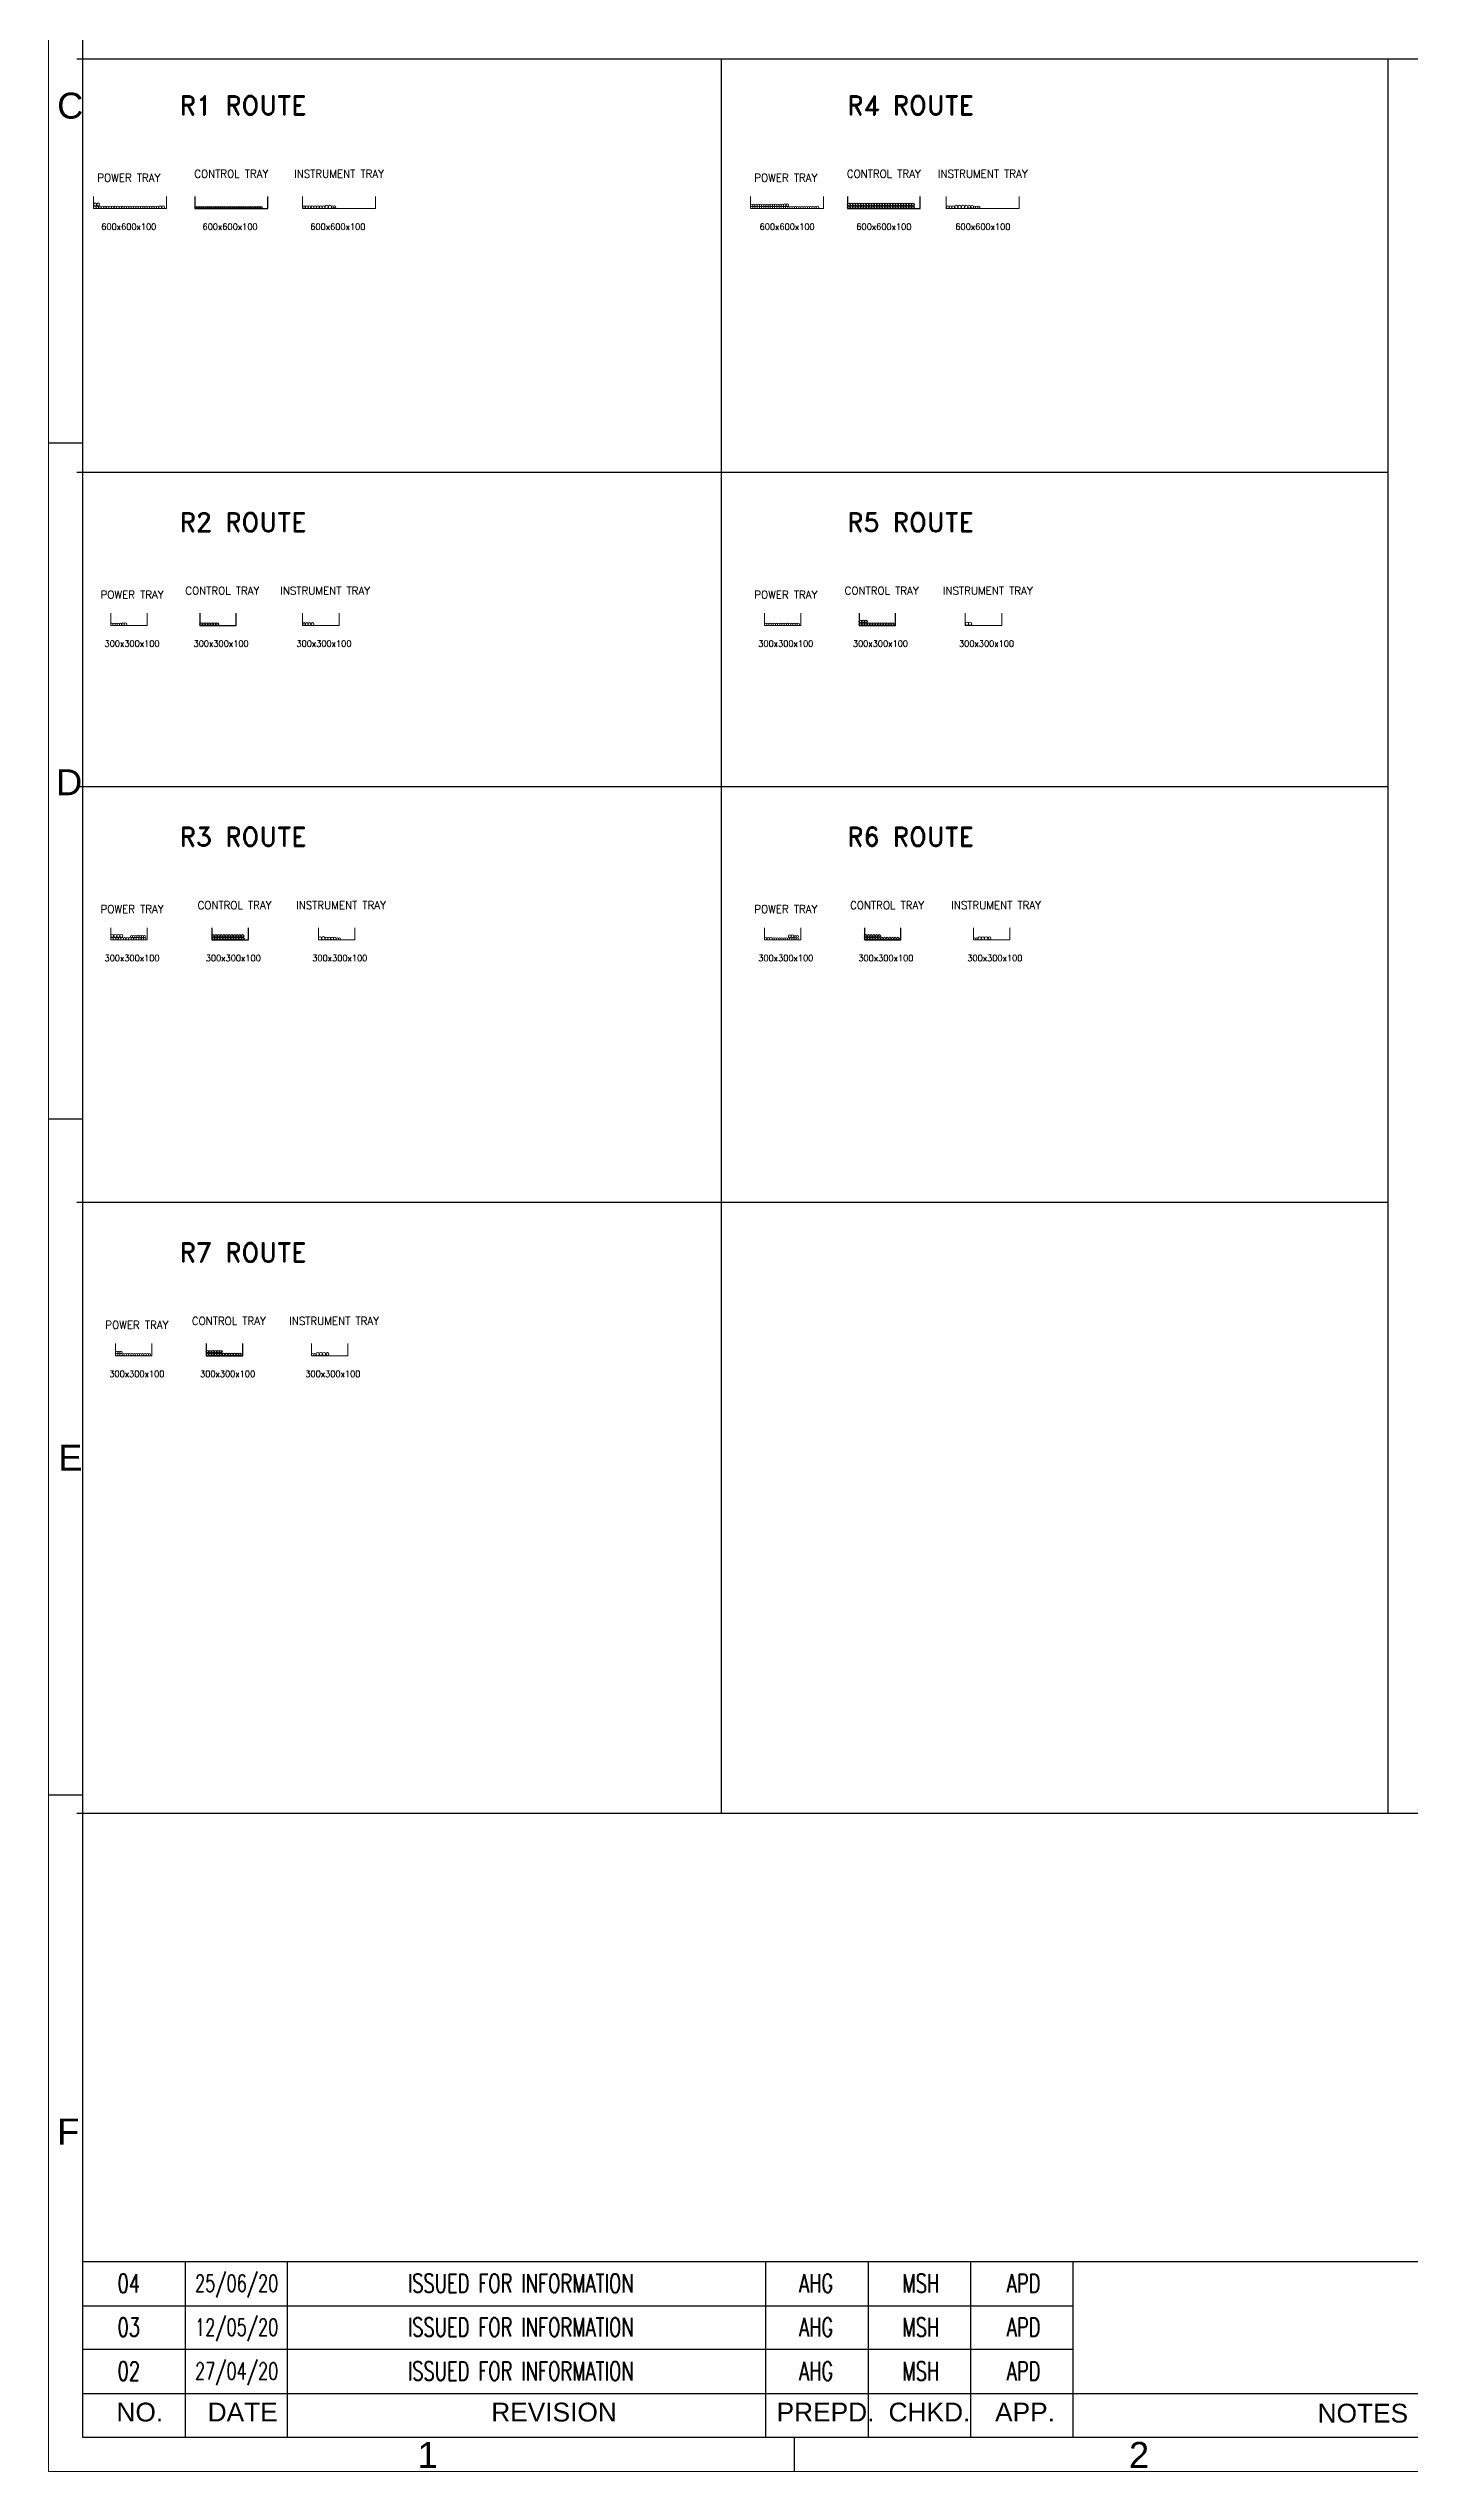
# Model space of a CAD drawing. Header units: inches. Extents: x 8618018 to 8935006, y 2431589 to 2567223.
# Drawn here: x 8793189 to 8826785, y 2431589 to 2491420 of the extents above; entities that cross this region are included whole.
import ezdxf
from ezdxf.enums import TextEntityAlignment as Align

# ---------------------------------------------------------------- set-up
doc = ezdxf.new("R2010")
doc.units = ezdxf.units.IN
doc.header["$MEASUREMENT"] = 0
for name, color, linetype in [('AC Text', 7, 'Continuous'), ('BOM', 252, 'Continuous'), ('CCT', 4, 'Continuous'), ('DRG', 252, 'Continuous')]:
    doc.layers.add(name, color=color, linetype=linetype)
for name, color, linetype, lineweight in [('DIM', 252, 'Continuous', 13), ('ICT', 6, 'Continuous', 13), ('PCT', 2, 'Continuous', 15)]:
    doc.layers.add(name, color=color, linetype=linetype, lineweight=lineweight)
doc.styles.add('r-30', font='romans.shx')
doc.styles.add('ROMANS', font='ROMANS.shx', dxfattribs={"width": 0.8})
doc.styles.get("Standard").update_dxf_attribs({"font": 'arial.ttf'})
doc.styles.add('TIT', font='romand.shx')

# ---------------------------------------------------------------- blocks, each defined once
blk = doc.blocks.new('A1')
at = {"layer": 'BOM', "color": 7}
for p, q in [((5.01, 4.98), (5.01, 588.92)), ((490.78, 30.69), (5.01, 30.69))]:
    blk.add_line(p, q, dxfattribs=at)
at = {"layer": 'DIM', "color": 7}
for p, q in [((0, 594), (0, 0)), ((0, 0), (841, 0))]:
    blk.add_line(p, q, dxfattribs=at)
at = {"layer": 'DRG', "color": 7}
for p, q in [((5.01, 297), (0, 297)), ((5.01, 198), (0, 198)), ((5.01, 99), (0, 99)), ((20.01, 30.69), (20.01, 4.98)), ((35.01, 4.98), (35.01, 30.69)), ((105.01, 4.98), (105.01, 30.69)), ((120.01, 4.98), (120.01, 30.69)), ((135.01, 4.98), (135.01, 30.69)), ((150.01, 4.98), (150.01, 30.69)), ((5.01, 24.26), (150.01, 24.26)), ((150.01, 17.84), (5.01, 17.84)), ((5.01, 11.41), (339.79, 11.41)), ((836, 4.98), (5.01, 4.98)), ((109.13, 4.98), (109.13, -0.02))]:
    blk.add_line(p, q, dxfattribs=at)
at = {"color": 7, "style": 'ROMANS'}
for p in [(574.46, 35.06), (574.46, 25.99)]:
    blk.add_attdef('-', text='', height=3.2, dxfattribs=at).set_placement(p, align=Align.CENTER)
blk.add_attdef('REVNO.', (623.63, 25.56), '', height=3.2, dxfattribs=at)
at = {"layer": 'AC Text', "color": 7, "style": 'ROMANS'}
for tag, p in [('DRAWN____BY', (536.24, 17.62)), ('CHECKED_____BY', (574.6, 17.8)), ('APPROVED_____BY', (613.13, 17.62))]:
    blk.add_attdef(tag, p, '', height=2, dxfattribs=at)
at = {"layer": 'DRG', "color": 7}
for s, height, p in [('C', 3.8, (1.27, 344.52)), ('D', 3.8, (1.11, 245.44)), ('E', 3.8, (1.43, 146.54)), ('F', 3.8, (1.27, 47.86)), ('NO.', 2.754, (9.95, 7.31)), ('DATE', 2.754, (23.3, 7.31)), ('REVISION', 2.754, (64.81, 7.31)), ('PREPD.', 2.754, (106.58, 7.31)), ('CHKD.', 2.754, (122.97, 7.31)), ('APP.', 2.754, (138.56, 7.31)), ('NOTES', 2.754, (185.77, 7.15)), ('1', 3.8, (54.04, 0.51)), ('2', 3.8, (158.16, 0.51))]:
    blk.add_text(s, height=height, dxfattribs=at).set_placement(p)

msp = doc.modelspace()

# ---------------------------------------------------------------- linework, layer by layer
for p, q in [((8934161.6, 2491153.9, 34), (8793889.1, 2491153.9, 34)), ((8809797.2, 2491153.9, 34), (8809797.2, 2447834, 34)), ((8826245.4, 2491153.9, 34), (8826245.4, 2447834, 34)), ((8826245.4, 2480953.2), (8793889.1, 2480953.2)), ((8826245.4, 2473187.3, -34), (8793889.1, 2473187.3, -34)), ((8826245.4, 2462921.7, -34), (8793889.1, 2462921.7, -34)), ((8867534.3, 2447834, -68.1), (8793889.1, 2447834, -34))]:
    msp.add_line(p, q)
at = {"layer": 'CCT', "color": 4}
for points, elevation in [([(8796801.9, 2487766.8), (8796801.9, 2487466.8), (8798601.9, 2487466.8), (8798601.9, 2487766.8)], -34), ([(8812908.3, 2487766.8), (8812908.3, 2487466.8), (8814708.3, 2487466.8), (8814708.3, 2487766.8)], -34), ([(8796923.5, 2477473.3), (8796923.5, 2477173.3), (8797823.5, 2477173.3), (8797823.5, 2477473.3)], -34), ([(8813198.5, 2477473.3), (8813198.5, 2477173.3), (8814098.5, 2477173.3), (8814098.5, 2477473.3)], -34), ([(8797225.1, 2469707.4), (8797225.1, 2469407.4), (8798125.1, 2469407.4), (8798125.1, 2469707.4)], -34), ([(8813331.9, 2469707.4), (8813331.9, 2469407.4), (8814231.9, 2469407.4), (8814231.9, 2469707.4)], -68.1), ([(8797084.6, 2459441.8), (8797084.6, 2459141.8), (8797984.6, 2459141.8), (8797984.6, 2459441.8)], -68.1)]:
    msp.add_lwpolyline(points, dxfattribs=dict(at, elevation=elevation))
for centre, radius in [((8796827.9, 2487492.7, -34), 25.9), ((8796879.8, 2487492.7, -34), 25.9), ((8796931.7, 2487492.7, -34), 25.9), ((8796983.6, 2487492.7, -34), 25.9), ((8797035.5, 2487492.7, -34), 25.9), ((8797087.4, 2487492.7, -34), 25.9), ((8797139.3, 2487492.7, -34), 25.9), ((8797191.2, 2487492.7, -34), 25.9), ((8797243.1, 2487492.7, -34), 25.9), ((8797295, 2487492.7, -34), 25.9), ((8797346.9, 2487492.7, -34), 25.9), ((8797398.8, 2487492.7, -34), 25.9), ((8797450.7, 2487492.7, -34), 25.9), ((8797502.6, 2487492.7, -34), 25.9), ((8797554.5, 2487492.7, -34), 25.9), ((8797606.4, 2487492.7, -34), 25.9), ((8797658.3, 2487493, -34), 25.9), ((8797710.2, 2487493, -34), 25.9), ((8797762.1, 2487493, -34), 25.9), ((8797814, 2487493, -34), 25.9), ((8797865.9, 2487493, -34), 25.9), ((8797917.8, 2487493, -34), 25.9), ((8797969.7, 2487493, -34), 25.9), ((8798021.6, 2487493, -34), 25.9), ((8798073.5, 2487493, -34), 25.9), ((8798125.4, 2487493, -34), 25.9), ((8798177.3, 2487493, -34), 25.9), ((8798229.2, 2487493, -34), 25.9), ((8798281.1, 2487493, -34), 25.9), ((8798333, 2487493, -34), 25.9), ((8798384.9, 2487493, -34), 25.9), ((8798436.8, 2487493, -34), 25.9), ((8797256.2, 2469506.4, -34), 33), ((8797258.1, 2469440.4, -34), 33), ((8797322.2, 2469506.4, -34), 33), ((8797324.1, 2469440.4, -34), 33), ((8797388.2, 2469506.4, -34), 33), ((8797390.1, 2469440.4, -34), 33), ((8797454.2, 2469506.4, -34), 33), ((8797456.1, 2469440.4, -34), 33), ((8797520.2, 2469506.4, -34), 33), ((8797522.1, 2469440.4, -34), 33), ((8797586.2, 2469506.4, -34), 33), ((8797588.1, 2469440.4, -34), 33), ((8797652.2, 2469506.4, -34), 33), ((8797654.1, 2469440.4, -34), 33), ((8797718.2, 2469506.4, -34), 33), ((8797720.1, 2469440.4, -34), 33), ((8797784.2, 2469506.4, -34), 33), ((8797786.1, 2469440.4, -34), 33), ((8797850.2, 2469506.4, -34), 33), ((8797852.1, 2469440.4, -34), 33), ((8797916.2, 2469506.4, -34), 33), ((8797918.1, 2469440.4, -34), 33), ((8797982.2, 2469506.4, -34), 33), ((8797984.1, 2469440.4, -34), 33), ((8813364.9, 2469506.4, -68.1), 33), ((8813364.9, 2469440.4, -68.1), 33), ((8813430.9, 2469506.4, -68.1), 33), ((8813430.9, 2469440.4, -68.1), 33), ((8813496.9, 2469506.4, -68.1), 33), ((8813496.9, 2469440.4, -68.1), 33), ((8813562.9, 2469506.4, -68.1), 33), ((8813562.9, 2469440.4, -68.1), 33), ((8813628.9, 2469506.4, -68.1), 33), ((8813628.9, 2469440.4, -68.1), 33), ((8813694.9, 2469506.4, -68.1), 33), ((8813694.9, 2469440.4, -68.1), 33), ((8813760.9, 2469440.4, -68.1), 33), ((8813826.9, 2469440.4, -68.1), 33), ((8813892.9, 2469440.4, -68.1), 33), ((8813958.9, 2469440.4, -68.1), 33), ((8814024.9, 2469440.4, -68.1), 33), ((8814090.9, 2469440.4, -68.1), 33), ((8814156.9, 2469440.4, -68.1), 33), ((8797117.6, 2459240.8, -68.1), 33), ((8797117.6, 2459174.8, -68.1), 33), ((8797183.6, 2459240.8, -68.1), 33), ((8797183.6, 2459174.8, -68.1), 33), ((8797249.6, 2459240.8, -68.1), 33), ((8797249.6, 2459174.8, -68.1), 33), ((8797315.6, 2459240.8, -68.1), 33), ((8797315.6, 2459174.8, -68.1), 33), ((8797381.6, 2459240.8, -68.1), 33), ((8797381.6, 2459174.8, -68.1), 33), ((8797447.6, 2459240.8, -68.1), 33), ((8797447.6, 2459174.8, -68.1), 33), ((8797513.6, 2459174.8, -68.1), 33), ((8797579.6, 2459174.8, -68.1), 33), ((8797645.6, 2459174.8, -68.1), 33), ((8797711.6, 2459174.8, -68.1), 33), ((8797777.6, 2459174.8, -68.1), 33), ((8797843.6, 2459174.8, -68.1), 33), ((8797909.6, 2459174.8, -68.1), 33)]:
    msp.add_circle(centre, radius, dxfattribs=at)
at = {"layer": 'CCT'}
for centre in [(8812941.3, 2487565.8, -34), (8812941.3, 2487499.8, -34), (8813007.3, 2487565.8, -34), (8813007.3, 2487499.8, -34), (8813073.3, 2487565.8, -34), (8813073.3, 2487499.8, -34), (8813139.3, 2487565.8, -34), (8813139.3, 2487499.8, -34), (8813205.3, 2487565.8, -34), (8813205.3, 2487499.8, -34), (8813271.3, 2487565.8, -34), (8813271.3, 2487499.8, -34), (8813337.3, 2487565.8, -34), (8813337.3, 2487499.8, -34), (8813403.3, 2487565.8, -34), (8813403.3, 2487499.8, -34), (8813469.3, 2487565.8, -34), (8813469.3, 2487499.8, -34), (8813535.3, 2487565.8, -34), (8813535.3, 2487499.8, -34), (8813601.3, 2487565.8, -34), (8813601.3, 2487499.8, -34), (8813667.3, 2487565.8, -34), (8813667.3, 2487499.8, -34), (8813733.3, 2487565.8, -34), (8813733.3, 2487499.8, -34), (8813799.3, 2487565.8, -34), (8813799.3, 2487499.8, -34), (8813865.3, 2487565.8, -34), (8813865.3, 2487499.8, -34), (8813931.3, 2487565.8, -34), (8813931.3, 2487499.8, -34), (8813997.3, 2487565.8, -34), (8813997.3, 2487499.8, -34), (8814063.3, 2487565.8, -34), (8814063.3, 2487499.8, -34), (8814129.3, 2487565.8, -34), (8814129.3, 2487499.8, -34), (8814195.3, 2487565.8, -34), (8814195.3, 2487499.8, -34), (8814261.3, 2487565.8, -34), (8814261.3, 2487499.8, -34), (8814327.3, 2487565.8, -34), (8814327.3, 2487499.8, -34), (8814393.3, 2487565.8, -34), (8814393.3, 2487499.8, -34), (8814459.3, 2487565.8, -34), (8814459.3, 2487499.8, -34), (8814525.3, 2487565.8, -34), (8814525.3, 2487499.8, -34), (8796956.5, 2477206.3, -34), (8797022.5, 2477206.3, -34), (8797088.5, 2477206.3, -34), (8797154.5, 2477206.3, -34), (8797220.5, 2477206.3, -34), (8797286.5, 2477206.3, -34), (8797352.5, 2477206.3, -34), (8813231.5, 2477272.3, -34), (8813231.5, 2477206.3, -34), (8813297.5, 2477272.3, -34), (8813297.5, 2477206.3, -34), (8813363.5, 2477272.3, -34), (8813363.5, 2477206.3, -34), (8813429.5, 2477206.3, -34), (8813495.5, 2477206.3, -34), (8813561.5, 2477206.3, -34), (8813627.5, 2477206.3, -34), (8813693.5, 2477206.3, -34), (8813759.5, 2477206.3, -34), (8813825.5, 2477206.3, -34), (8813891.5, 2477206.3, -34), (8813957.5, 2477206.3, -34), (8814023.5, 2477206.3, -34)]:
    msp.add_circle(centre, 33, dxfattribs=at)
at = {"layer": 'ICT', "color": 6}
for points, elevation in [([(8799462.3, 2487766.8), (8799462.3, 2487466.8), (8801262.3, 2487466.8), (8801262.3, 2487766.8)], -34), ([(8815351.4, 2487766.8), (8815351.4, 2487466.8), (8817151.4, 2487466.8), (8817151.4, 2487766.8)], -34), ([(8799462.3, 2477473.3), (8799462.3, 2477173.3), (8800362.3, 2477173.3), (8800362.3, 2477473.3)], -34), ([(8815818, 2477473.3), (8815818, 2477173.3), (8816718, 2477173.3), (8816718, 2477473.3)], -34), ([(8799853.8, 2469707.4), (8799853.8, 2469407.4), (8800753.8, 2469407.4), (8800753.8, 2469707.4)], -34), ([(8816023.1, 2469707.4), (8816023.1, 2469407.4), (8816923.1, 2469407.4), (8816923.1, 2469707.4)], -68.1), ([(8799682.5, 2459441.8), (8799682.5, 2459141.8), (8800582.5, 2459141.8), (8800582.5, 2459441.8)], -68.1)]:
    msp.add_lwpolyline(points, dxfattribs=dict(at, elevation=elevation))
at = {"layer": 'ICT'}
for centre, radius in [((8799496.8, 2487501.3, -34), 34.5), ((8799565.8, 2487501.3, -34), 34.5), ((8799634.8, 2487501.3, -34), 34.5), ((8799703.8, 2487501.3, -34), 34.5), ((8799772.8, 2487501.3, -34), 34.5), ((8799841.8, 2487501.3, -34), 34.5), ((8799910.8, 2487501.3, -34), 34.5), ((8799979.8, 2487501.3, -34), 34.5), ((8800054.8, 2487507.3, -34), 40.5), ((8800135.8, 2487507.3, -34), 40.5), ((8800203.3, 2487507.3, -34), 27), ((8800257.3, 2487507.3, -34), 27), ((8799894.3, 2469447.9, -34), 40.5), ((8799975.3, 2469449.7, -34), 40.5), ((8800050.3, 2469441.9, -34), 34.5), ((8800119.3, 2469441.9, -34), 34.5), ((8800188.3, 2469441.9, -34), 34.5), ((8800257.3, 2469441.9, -34), 34.5), ((8800318.8, 2469434.4, -34), 27), ((8800372.8, 2469434.4, -34), 27)]:
    msp.add_circle(centre, radius, dxfattribs=at)
at = {"layer": 'ICT', "color": 6}
for centre, radius in [((8815385.9, 2487501.3, -34), 34.5), ((8815454.9, 2487501.3, -34), 34.5), ((8815523.9, 2487501.3, -34), 34.5), ((8815598.9, 2487507.3, -34), 40.5), ((8815679.9, 2487507.3, -34), 40.5), ((8815760.9, 2487507.3, -34), 40.5), ((8815841.9, 2487507.3, -34), 40.5), ((8815916.9, 2487507.3, -34), 34.5), ((8815985.9, 2487507.3, -34), 34.5), ((8816047.4, 2487499.8, -34), 27), ((8816101.4, 2487499.8, -34), 27), ((8816155.4, 2487499.8, -34), 27), ((8799496.8, 2477207.8, -34), 34.5), ((8799565.8, 2477207.8, -34), 34.5), ((8799634.8, 2477207.8, -34), 34.5), ((8799703.8, 2477207.8, -34), 34.5), ((8815858.5, 2477213.8, -34), 40.5), ((8815939.5, 2477213.8, -34), 40.5), ((8816050.1, 2469434.4, -68.1), 27), ((8816104.1, 2469434.4, -68.1), 27), ((8816171.6, 2469447.9, -68.1), 40.5), ((8816252.6, 2469447.9, -68.1), 40.5), ((8816333.6, 2469447.9, -68.1), 40.5), ((8816414.6, 2469447.9, -68.1), 34.5), ((8799709.5, 2459168.8, -68.1), 27), ((8799763.5, 2459168.8, -68.1), 27), ((8799831, 2459182.3, -68.1), 40.5), ((8799912, 2459182.3, -68.1), 40.5), ((8799993, 2459182.3, -68.1), 40.5), ((8800074, 2459182.3, -68.1), 34.5)]:
    msp.add_circle(centre, radius, dxfattribs=at)
at = {"layer": 'PCT', "color": 2}
for points, elevation in [([(8794302.6, 2487766.8), (8794302.6, 2487466.8), (8796102.6, 2487466.8), (8796102.6, 2487766.8)], -34), ([(8810519.9, 2487766.8), (8810519.9, 2487466.8), (8812319.9, 2487466.8), (8812319.9, 2487766.8)], -34), ([(8794725.8, 2477473.3), (8794725.8, 2477173.3), (8795625.8, 2477173.3), (8795625.8, 2477473.3)], -34), ([(8810862.9, 2477473.3), (8810862.9, 2477173.3), (8811762.9, 2477173.3), (8811762.9, 2477473.3)], -34), ([(8794725.8, 2469707.4), (8794725.8, 2469407.4), (8795625.8, 2469407.4), (8795625.8, 2469707.4)], -34), ([(8810862.9, 2469707.4), (8810862.9, 2469407.4), (8811762.9, 2469407.4), (8811762.9, 2469707.4)], -68.1), ([(8794844.5, 2459441.8), (8794844.5, 2459141.8), (8795744.5, 2459141.8), (8795744.5, 2459441.8)], -68.1)]:
    msp.add_lwpolyline(points, dxfattribs=dict(at, elevation=elevation))
for centre, radius in [((8794340.1, 2487567.3, -34), 37.5), ((8794334.1, 2487498.3, -34), 31.5), ((8794397.1, 2487498.3, -34), 31.5), ((8794415.1, 2487567.3, -34), 37.5), ((8794460.1, 2487498.3, -34), 31.5), ((8794523.1, 2487498.3, -34), 31.5), ((8794586.1, 2487498.3, -34), 31.5), ((8794649.1, 2487498.3, -34), 31.5), ((8794712.1, 2487498.3, -34), 31.5), ((8794775.1, 2487498.3, -34), 31.5), ((8794838.1, 2487498.3, -34), 31.5), ((8794901.1, 2487498.3, -34), 31.5), ((8794964.1, 2487498.3, -34), 31.5), ((8795027.1, 2487498.3, -34), 31.5), ((8795087.1, 2487498.3, -34), 28.5), ((8795144.1, 2487498.3, -34), 28.5), ((8795201.1, 2487498.3, -34), 28.5), ((8795258.1, 2487498.3, -34), 28.5), ((8795315.1, 2487498.3, -34), 28.5), ((8795372.1, 2487498.3, -34), 28.5), ((8795429.1, 2487498.3, -34), 28.5), ((8795486.1, 2487498.3, -34), 28.5), ((8795543.1, 2487498.3, -34), 28.5), ((8795600.1, 2487498.3, -34), 28.5), ((8795657.1, 2487498.3, -34), 28.5), ((8795714.1, 2487498.3, -34), 28.5), ((8795771.1, 2487498.3, -34), 28.5), ((8795828.1, 2487498.3, -34), 28.5), ((8795885.1, 2487498.3, -34), 28.5), ((8795948.1, 2487501.3, -34), 34.5), ((8796017.1, 2487501.3, -34), 34.5), ((8810546.9, 2487547.8, -34), 27), ((8810546.9, 2487493.8, -34), 27), ((8810600.9, 2487547.8, -34), 27), ((8810600.9, 2487493.8, -34), 27), ((8810654.9, 2487547.8, -34), 27), ((8810654.9, 2487493.8, -34), 27), ((8810708.9, 2487547.8, -34), 27), ((8810708.9, 2487493.8, -34), 27), ((8810762.9, 2487547.8, -34), 27), ((8810762.9, 2487493.8, -34), 27), ((8810816.9, 2487547.8, -34), 27), ((8810816.9, 2487493.8, -34), 27), ((8810870.9, 2487547.8, -34), 27), ((8810870.9, 2487493.8, -34), 27), ((8810924.9, 2487547.8, -34), 27), ((8810924.9, 2487493.8, -34), 27), ((8810978.9, 2487547.8, -34), 27), ((8810978.9, 2487493.8, -34), 27), ((8811032.9, 2487547.8, -34), 27), ((8811032.9, 2487493.8, -34), 27), ((8811086.9, 2487547.8, -34), 27), ((8811086.9, 2487493.8, -34), 27), ((8811140.9, 2487547.8, -34), 27), ((8811140.9, 2487493.8, -34), 27), ((8811194.9, 2487547.8, -34), 27), ((8811194.9, 2487493.8, -34), 27), ((8811248.9, 2487547.8, -34), 27), ((8811248.9, 2487493.8, -34), 27), ((8811302.9, 2487547.8, -34), 27), ((8811302.9, 2487493.8, -34), 27), ((8811356.9, 2487493.8, -34), 27), ((8811361.7, 2487552.6, -34), 31.5), ((8811410.9, 2487493.8, -34), 27), ((8811424.7, 2487552.6, -34), 31.5), ((8811464.9, 2487493.8, -34), 27), ((8811518.9, 2487493.8, -34), 27), ((8811572.9, 2487493.8, -34), 27), ((8811626.9, 2487493.8, -34), 27), ((8811680.9, 2487493.8, -34), 27), ((8811734.9, 2487493.8, -34), 27), ((8811788.9, 2487493.8, -34), 27), ((8811842.9, 2487493.8, -34), 27), ((8811896.9, 2487493.8, -34), 27), ((8811950.9, 2487493.8, -34), 27), ((8812004.9, 2487493.8, -34), 27), ((8812058.9, 2487493.8, -34), 27), ((8812112.9, 2487493.8, -34), 27), ((8812171.4, 2487498.3, -34), 31.5), ((8794757.1, 2469438.9, -34), 31.5), ((8794763.3, 2469507.9, -34), 37.5), ((8794820.1, 2469438.9, -34), 31.5), ((8794838.3, 2469507.9, -34), 37.5), ((8794883.1, 2469438.9, -34), 31.5), ((8794913.3, 2469507.9, -34), 37.5), ((8794946.1, 2469438.9, -34), 31.5), ((8794988.3, 2469507.9, -34), 37.5), ((8795009.1, 2469438.9, -34), 31.5), ((8795072.1, 2469438.9, -34), 31.5), ((8795135.1, 2469438.9, -34), 31.5), ((8795198.1, 2469438.9, -34), 31.5), ((8795238.6, 2469492.9, -34), 27), ((8795261.1, 2469438.9, -34), 31.5), ((8795292.6, 2469492.9, -34), 27), ((8795324.1, 2469438.9, -34), 31.5), ((8795346.6, 2469492.9, -34), 27), ((8795387.1, 2469438.9, -34), 31.5), ((8795401.3, 2469497, -34), 27), ((8795450.1, 2469438.9, -34), 31.5), ((8795455.3, 2469497, -34), 27), ((8795508.6, 2469492.9, -34), 27), ((8795508.6, 2469438.9, -34), 27), ((8795562.6, 2469492.9, -34), 27), ((8795562.6, 2469438.9, -34), 27), ((8810894.4, 2469438.9, -68.1), 31.5), ((8810957.4, 2469438.9, -68.1), 31.5), ((8811020.4, 2469438.9, -68.1), 31.5), ((8811078.9, 2469434.4, -68.1), 27), ((8811132.9, 2469434.4, -68.1), 27), ((8811186.9, 2469434.4, -68.1), 27), ((8811240.9, 2469434.4, -68.1), 27), ((8811294.9, 2469434.4, -68.1), 27), ((8811348.9, 2469434.4, -68.1), 27), ((8811402.9, 2469434.4, -68.1), 27), ((8811456.9, 2469434.4, -68.1), 27), ((8811486.2, 2469500.3, -68.1), 34.5), ((8811510.9, 2469434.4, -68.1), 27), ((8811555.2, 2469500.3, -68.1), 34.5), ((8811564.9, 2469434.4, -68.1), 27), ((8811618.9, 2469488.4, -68.1), 27), ((8811618.9, 2469434.4, -68.1), 27), ((8811672.9, 2469488.4, -68.1), 27), ((8811672.9, 2469434.4, -68.1), 27)]:
    msp.add_circle(centre, radius, dxfattribs=at)
at = {"layer": 'PCT'}
for centre, radius in [((8794752.8, 2477200.3, -34), 27), ((8794806.8, 2477200.3, -34), 27), ((8794860.8, 2477200.3, -34), 27), ((8794914.8, 2477200.3, -34), 27), ((8794968.8, 2477200.3, -34), 27), ((8795027.3, 2477204.8, -34), 31.5), ((8795090.3, 2477204.8, -34), 31.5), ((8810889.9, 2477200.3, -34), 27), ((8810943.9, 2477200.3, -34), 27), ((8810997.9, 2477200.3, -34), 27), ((8811051.9, 2477200.3, -34), 27), ((8811105.9, 2477200.3, -34), 27), ((8811159.9, 2477200.3, -34), 27), ((8811213.9, 2477200.3, -34), 27), ((8811267.9, 2477200.3, -34), 27), ((8811321.9, 2477200.3, -34), 27), ((8811375.9, 2477200.3, -34), 27), ((8811429.9, 2477200.3, -34), 27), ((8811483.9, 2477200.3, -34), 27), ((8811537.9, 2477200.3, -34), 27), ((8811591.9, 2477200.3, -34), 27), ((8811645.9, 2477200.3, -34), 27), ((8811699.9, 2477200.3, -34), 27), ((8794871.5, 2459222.8, -68.1), 27), ((8794871.5, 2459168.8, -68.1), 27), ((8794925.5, 2459222.8, -68.1), 27), ((8794925.5, 2459168.8, -68.1), 27), ((8794979.5, 2459222.8, -68.1), 27), ((8794979.5, 2459168.8, -68.1), 27), ((8795033.5, 2459168.8, -68.1), 27), ((8795087.5, 2459168.8, -68.1), 27), ((8795141.5, 2459168.8, -68.1), 27), ((8795195.5, 2459168.8, -68.1), 27), ((8795249.5, 2459168.8, -68.1), 27), ((8795303.5, 2459168.8, -68.1), 27), ((8795357.5, 2459168.8, -68.1), 27), ((8795411.5, 2459168.8, -68.1), 27), ((8795465.5, 2459168.8, -68.1), 27), ((8795519.5, 2459168.8, -68.1), 27), ((8795573.5, 2459168.8, -68.1), 27), ((8795627.5, 2459168.8, -68.1), 27), ((8795681.5, 2459168.8, -68.1), 27)]:
    msp.add_circle(centre, radius, dxfattribs=at)

# ---------------------------------------------------------------- block references
at = {"color": 2, "xscale": 168.627375, "yscale": 168.627375, "zscale": 168.627375}
msp.add_blockref('A1', (8793189.5, 2431592.8), dxfattribs=at)

# ---------------------------------------------------------------- texts
at = {"color": 3, "style": 'TIT'}
for s, p in [('R1 ROUTE', (8797992.5, 2490017, -34)), ('R4 ROUTE', (8814469.4, 2490017, -34)), ('R2 ROUTE', (8797992.5, 2479723.5, -34)), ('R5 ROUTE', (8814469.4, 2479723.5, -34)), ('R3 ROUTE', (8797992.5, 2471957.6, -68.1)), ('R6 ROUTE', (8814469.4, 2471957.6, -68.1)), ('R7 ROUTE', (8797992.5, 2461692, -68.1))]:
    msp.add_text(s, height=468.75, dxfattribs=at).set_placement(p, align=Align.MIDDLE_CENTER)
at = {"color": 4, "style": 'ROMANS', "width": 0.7}
for s, height, p in [('04', 459.94, (8795172.2, 2436236.7)), ('25/06/20', 418.13, (8797835.2, 2436236.7)), ('ISSUED FOR INFORMATION', 459.94, (8804845.5, 2436236.7)), ('AHG', 459.94, (8812137.4, 2436236.7)), ('MSH', 459.94, (8814719.2, 2436236.7)), ('APD', 459.94, (8817257.4, 2436236.7)), ('03', 459.94, (8795172.2, 2435153.1)), ('12/05/20', 418.13, (8797835.2, 2435153.1)), ('ISSUED FOR INFORMATION', 459.94, (8804845.5, 2435153.1)), ('AHG', 459.94, (8812137.4, 2435153.1)), ('MSH', 459.94, (8814719.2, 2435153.1)), ('APD', 459.94, (8817257.4, 2435153.1)), ('02', 459.94, (8795172.2, 2434069.4)), ('27/04/20', 418.13, (8797835.2, 2434069.4)), ('ISSUED FOR INFORMATION', 459.94, (8804845.5, 2434069.4)), ('AHG', 459.94, (8812137.4, 2434069.4)), ('MSH', 459.94, (8814719.2, 2434069.4)), ('APD', 459.94, (8817257.4, 2434069.4))]:
    msp.add_text(s, height=height, dxfattribs=at).set_placement(p, align=Align.MIDDLE_CENTER)
at = {"layer": 'CCT', "color": 4, "style": 'r-30', "width": 0.95}
for s, height, p in [('CONTROL TRAY', 195, (8797701.9, 2488325, -34)), ('CONTROL TRAY', 195, (8813808.3, 2488325, -34)), ('600x600x100', 156, (8797671.7, 2487018.5, -34)), ('600x600x100', 156, (8813810.8, 2487018.5, -34)), ('CONTROL TRAY', 195, (8797480.5, 2478031.5, -34)), ('CONTROL TRAY', 195, (8813755.5, 2478031.5, -34)), ('300x300x100', 156, (8797450.3, 2476725, -34)), ('300x300x100', 156, (8813725.3, 2476725, -34)), ('CONTROL TRAY', 195, (8797782.1, 2470265.6, -34)), ('CONTROL TRAY', 195, (8813888.9, 2470265.6, -68.1)), ('300x300x100', 156, (8797751.9, 2468959.2, -34)), ('300x300x100', 156, (8813858.7, 2468959.2, -68.1)), ('CONTROL TRAY', 195, (8797641.6, 2460000, -68.1)), ('300x300x100', 156, (8797611.4, 2458693.6, -68.1))]:
    msp.add_text(s, height=height, dxfattribs=at).set_placement(p, align=Align.MIDDLE_CENTER)
at = {"layer": 'ICT', "color": 6, "style": 'r-30', "width": 0.95}
for s, height, p in [('INSTRUMENT TRAY', 195, (8800362.3, 2488325, -34)), ('INSTRUMENT TRAY', 195, (8816251.4, 2488325, -34)), ('600x600x100', 156, (8800332.1, 2487018.5, -34)), ('600x600x100', 156, (8816254, 2487018.5, -34)), ('INSTRUMENT TRAY', 195, (8800019.3, 2478031.5, -34)), ('INSTRUMENT TRAY', 195, (8816375, 2478031.5, -34)), ('300x300x100', 156, (8799989.1, 2476725, -34)), ('300x300x100', 156, (8816344.8, 2476725, -34)), ('INSTRUMENT TRAY', 195, (8800410.8, 2470265.6, -34)), ('INSTRUMENT TRAY', 195, (8816580.1, 2470265.6, -68.1)), ('300x300x100', 156, (8800380.6, 2468959.2, -34)), ('300x300x100', 156, (8816549.8, 2468959.2, -68.1)), ('INSTRUMENT TRAY', 195, (8800239.5, 2460000, -68.1)), ('300x300x100', 156, (8800209.2, 2458693.6, -68.1))]:
    msp.add_text(s, height=height, dxfattribs=at).set_placement(p, align=Align.MIDDLE_CENTER)
at = {"layer": 'PCT', "color": 2, "style": 'r-30', "width": 0.95}
for s, height, p in [('POWER TRAY', 195, (8795172.4, 2488227.5, -34)), ('POWER TRAY', 195, (8811389.7, 2488227.5, -34)), ('600x600x100', 156, (8795172.4, 2487018.5, -34)), ('600x600x100', 156, (8811422.5, 2487018.5, -34)), ('POWER TRAY', 195, (8795252.6, 2477934, -34)), ('POWER TRAY', 195, (8811389.7, 2477934, -34)), ('300x300x100', 156, (8795252.6, 2476725, -34)), ('300x300x100', 156, (8811389.7, 2476725, -34)), ('POWER TRAY', 195, (8795252.6, 2470168.1, -34)), ('POWER TRAY', 195, (8811389.7, 2470168.1, -68.1)), ('300x300x100', 156, (8795252.6, 2468959.2, -34)), ('300x300x100', 156, (8811389.7, 2468959.2, -68.1)), ('POWER TRAY', 195, (8795371.2, 2459902.5, -68.1)), ('300x300x100', 156, (8795371.2, 2458693.6, -68.1))]:
    msp.add_text(s, height=height, dxfattribs=at).set_placement(p, align=Align.MIDDLE_CENTER)

doc.saveas('drawing.dxf')
